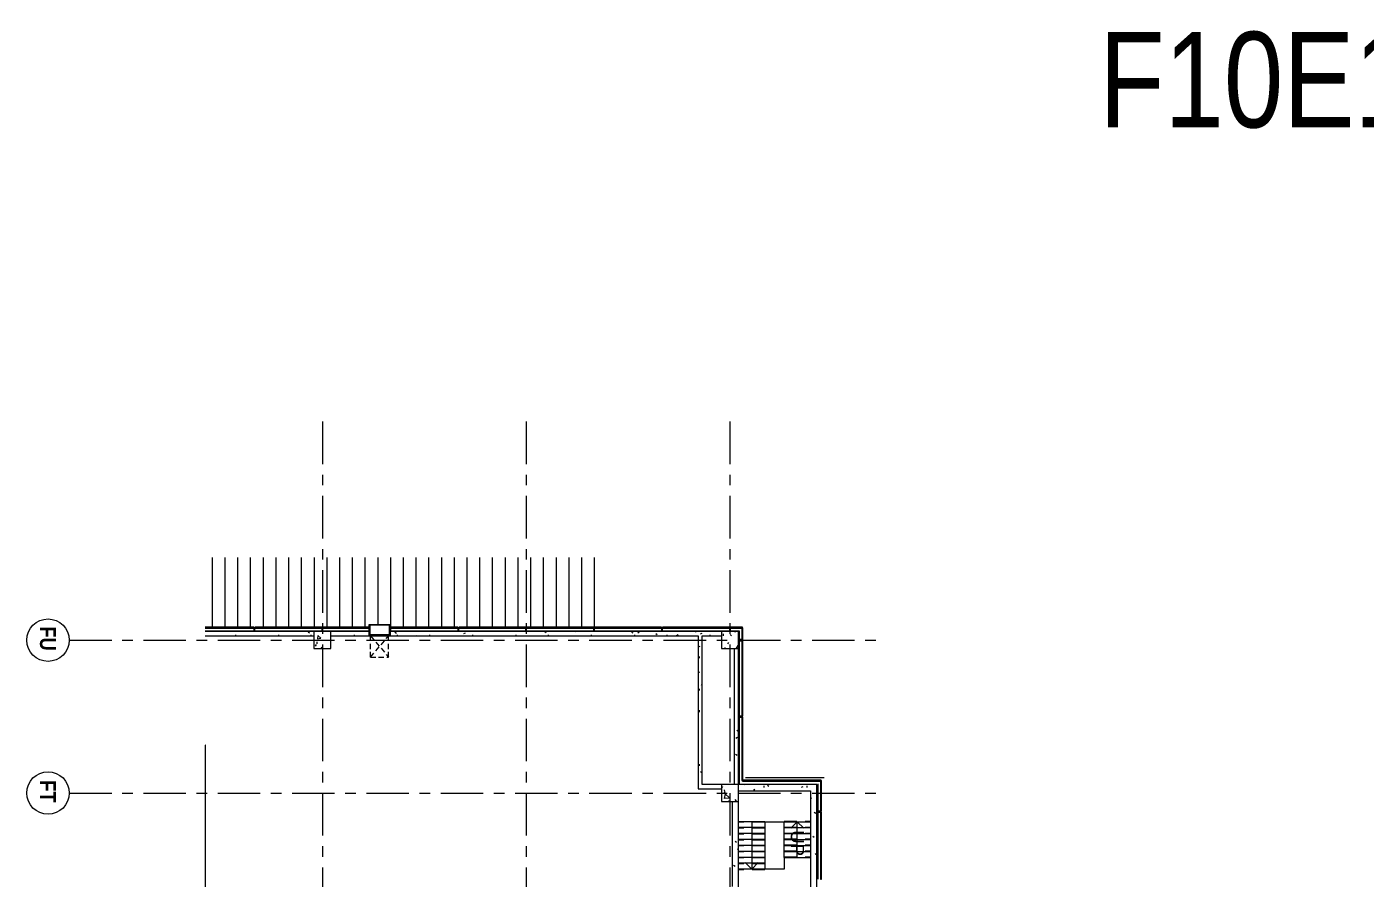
# Model space of a CAD drawing. Header units: millimetres. Extents: x 1188965 to 1321470, y -239044 to -56672.
# Drawn here: x 1188965 to 1252063, y -101514 to -61364 of the extents above; entities that cross this region are included whole.
import ezdxf

# ---------------------------------------------------------------- set-up
doc = ezdxf.new("R2010")
doc.units = ezdxf.units.MM
for name, pattern in [('Access Line', [382.3, 250, -132.3]), ('Centre', [7937.5, 1587.5, -1190.625, 3968.75, -1190.625]), ('Demolished', [1785.9375, 1190.625, -595.3125]), ('IDA - Grid Line', [3500, 2000, -500, 500, -500]), ('Overhead', [992.1875, 595.3125, -396.875])]:
    doc.linetypes.add(name, pattern=pattern)
doc.layers.get('0').update_dxf_attribs({"color": 2})
for name, color, linetype, lineweight in [('A-_ANOTGRID_E', 7, 'Continuous', 9), ('A-_CLAD----_E', 7, 'Continuous', 9), ('A-_CLAD----_E1', 7, 'Continuous', 9), ('A-_ROOFPATT_H', 7, 'Continuous', 9), ('A-_STRC----_E', 7, 'Continuous', 9), ('A-_WALL----_E', 7, 'Continuous', 9), ('A-_WALL----_H', 7, 'Continuous', 9), ('A-_WIND----_E', 7, 'Continuous', 9), ('A-COLN----_E', 7, 'Continuous', 9), ('A-COLN----_E1', 7, 'Continuous', 9), ('Stair Paths', 7, 'Continuous', 9), ('Up Arrows', 7, 'Continuous', 9)]:
    doc.layers.add(name, color=color, linetype=linetype, lineweight=lineweight)
doc.layers.add('A-_ROOF----_E', color=7, linetype='Demolished', lineweight=9, true_color=0xffcc00)
doc.styles.add('Arial', font='arial.ttf', dxfattribs={"height": 625})
doc.styles.add('Arial Narrow_B', font='ARIALNB.TTF', dxfattribs={"height": 750})
doc.styles.add('Site Area', font='arial.ttf', dxfattribs={"width": 0.8})
pattern_1 = [(50, (0.0002, 0.0003), (1821.8403, -159.3907), [190.5, -2095.5]), (355, (0.0002, 0.0003), (-352.428, 1910.5674), [152.4, -1676.4]), (100.451, (151.8, -13.3), (1469.4262, 1751.166), [161.9, -1780.901]), (46.184, (0.0002, 508), (2710.791, -420.428), [285.75, -3143.25]), (96.636, (226, 473), (2374.0256, 2474.276), [242.85, -2671.351]), (351.184, (0.0002, 508), (2374.05, 2474.2525), [228.6, -2514.6]), (21, (254, 381), (1516.1442, -1022.6516), [190.5, -2095.5]), (326, (254, 381), (618.021, 1841.8805), [152.4, -1676.4]), (71.451, (380.3, 295.8), (2134.1713, 819.2124), [161.9, -1780.901]), (37.5, (0.0002, 0.0003), (30.88603, 845.5504), [83.82, -1572.26, 83.82, -3300.73]), (37.5, (0.0002, 0.0003), (30.88603, 845.5504), [-1739.9, -1617.98, 83.82, -1598.93]), (7.5, (0.0002, 0.0003), (668.1966, 1001.80575), [83.82, -886.46, 83.82, -2175.51]), (7.5, (0.0002, 0.0003), (668.1966, 1001.80575), [-1054.1, -1534.16, 83.82, -557.53]), (327.5, (-566.4, 0.0003), (1355.9093, -57.2896), [83.82, -551.18, 83.82, -4526.28]), (327.5, (-566.4, 0.0003), (1355.9093, -57.2896), [-718.82, -1897.38, 83.82, -2545.08]), (317.5, (-820.4, 0.0003), (1481.2932, 254.2664), [83.82, -741.68, 83.82, -3098.8]), (317.5, (-820.4, 0.0003), (1481.2932, 254.2664), [-909.32, -1231.9, 83.82, -1783.08])]

# ---------------------------------------------------------------- blocks, each defined once
blk = doc.blocks.new('1659_F10N-PROBE_A_XF10N_R25_rvt-1-PH1 LEVEL 2 - WWTP')
at = {"layer": 'A-_WALL----_H', "true_color": 0xd4d4d4}
h = blk.add_hatch(dxfattribs=at)
h.set_pattern_fill('FP_55', color=254, style=0, pattern_type=2)
h.set_pattern_definition([(0, (0, 0), (2032, 508), [83.82, -1440.18, 83.82, -1440.18, -8128]), (0, (0, 0), (2032, 508), [-3048, 83.82, -2964.18, 83.82, -1440.18, -3556]), (0, (0, 0), (2032, 508), [-7620, 83.82, -932.18, 83.82, -2456.18]), (120, (762, 254), (-1455.9409, 1505.76362), [83.82, -1440.18, 83.82, -1440.18, -8128]), (120, (762, 254), (-1455.9409, 1505.76362), [-3048, 83.82, -2964.18, 83.82, -1440.18, -3556]), (120, (762, 254), (-1455.9409, 1505.76362), [-7620, 83.82, -932.18, 83.82, -2456.18]), (240, (1016, 1270), (-576.0591, -2013.76362), [83.82, -1440.18, 83.82, -1440.18, -8128]), (240, (1016, 1270), (-576.0591, -2013.76362), [-3048, 83.82, -2964.18, 83.82, -1440.18, -3556]), (240, (1016, 1270), (-576.0591, -2013.76362), [-7620, 83.82, -932.18, 83.82, -2456.18])])
h.paths.add_polyline_path([(837307, 300829), (837507, 300829), (837507, 300856), (837307, 300856)])
at = {"layer": 'A-COLN----_E1'}
h = blk.add_hatch(dxfattribs=at)
h.set_pattern_fill('FP_20', color=252, angle=90, style=0, pattern_type=2)
h.set_pattern_definition(pattern_1)
h.paths.add_polyline_path([(832757, 325156), (832757, 325956), (831957, 325956), (831957, 325156)])
h = blk.add_hatch(dxfattribs=at)
h.set_pattern_fill('FP_19', color=252, angle=90, style=0, pattern_type=2)
h.set_pattern_definition(pattern_1)
h.paths.add_polyline_path([(839957, 325156), (839957, 325956), (839157, 325956), (839157, 325156)])
h = blk.add_hatch(dxfattribs=at)
h.set_pattern_fill('FP_21', color=252, angle=90, style=0, pattern_type=2)
h.set_pattern_definition([(50, (0.0002, 0.0003), (1821.8403, -159.3907), [190.5, -2095.5]), (355, (0.0002, 0.0003), (-352.428, 1910.5674), [152.4, -1676.4]), (100.451, (151.8, -13.3), (1469.4262, 1751.166), [161.9, -1780.901]), (46.184, (0.0002, 508), (2710.791, -420.428), [285.75, -3143.25]), (96.636, (226, 473), (2374.0256, 2474.276), [242.85, -2671.351]), (351.184, (0.0002, 508), (2374.05, 2474.2525), [228.6, -2514.6]), (21, (254, 381), (1516.1442, -1022.6516), [190.5, -2095.5]), (326, (254, 381), (618.021, 1841.8805), [152.4, -1676.4]), (71.451, (380.3, 295.8), (2134.1713, 819.2124), [161.9, -1780.901]), (37.5, (0.0002, 0.0003), (30.88603, 845.5504), [83.82, -1572.26, 83.82, -3300.73]), (37.5, (0.0002, 0.0003), (30.88603, 845.5504), [-1739.9, -1617.98, 83.82, -1598.93]), (7.5, (0.0002, 0.0003), (668.1966, 1001.80575), [83.82, -886.46, 83.82, -2175.51]), (7.5, (0.0002, 0.0003), (668.1966, 1001.80575), [-1054.1, -1534.16, 83.82, -557.53]), (327.5, (-566.4, 0.0003), (1355.9093, -57.2896), [83.82, -551.18, 83.82, -4526.28]), (327.5, (-566.4, 0.0003), (1355.9093, -57.2896), [-718.82, -1897.38, 83.82, -2545.08]), (317.5, (-820.4, 0.0003), (1481.2932, 254.2664), [83.82, -741.68, 83.82, -3098.8]), (317.5, (-820.4, 0.0003), (1481.2932, 254.2664), [-909.32, -1231.9, 83.82, -1783.08])])
h.paths.add_polyline_path([(832757, 305956), (832757, 306756), (831957, 306756), (831957, 305956)])
at = {"layer": 'A-_ANOTGRID_E', "color": 252, "linetype": 'IDA - Grid Line'}
for p, q in [((832357, 294432), (832357, 332853)), ((839557, 294432), (839557, 332853)), ((822064, 325556), (979147, 325556)), ((822064, 315956), (979147, 315956)), ((822064, 306356), (979147, 306356))]:
    blk.add_line(p, q, dxfattribs=at)
at = {"layer": 'A-_ANOTGRID_E', "color": 252}
for centre in [(832357, 293432), (839557, 293432)]:
    blk.add_circle(centre, 1000, dxfattribs=at)
at = {"layer": 'A-_CLAD----_E', "color": 252}
for p, q in [((838947, 329841), (838947, 326141)), ((838997, 329841), (838947, 329841)), ((840417, 329866), (838972, 329866)), ((838972, 329866), (838972, 329816)), ((838972, 329816), (840417, 329816)), ((838997, 326141), (838997, 329841)), ((840417, 329816), (840417, 329866)), ((843617, 329866), (840467, 329866)), ((840467, 329866), (840467, 329816)), ((840467, 329816), (843617, 329816)), ((843617, 329816), (843617, 329866)), ((831747, 326141), (831747, 325581)), ((831797, 326141), (831747, 326141)), ((832332, 326166), (831772, 326166)), ((831772, 326166), (831772, 326116)), ((831772, 326116), (832332, 326116)), ((831797, 325581), (831797, 326141)), ((832332, 326116), (832332, 326166)), ((835932, 326166), (832382, 326166)), ((832382, 326166), (832382, 326116)), ((832382, 326116), (835932, 326116)), ((835932, 326116), (835932, 326166)), ((838972, 326166), (835982, 326166)), ((835982, 326166), (835982, 326116)), ((835982, 326116), (838972, 326116)), ((838947, 326141), (838997, 326141)), ((838972, 326116), (838972, 326166)), ((831747, 325581), (831797, 325581)), ((831747, 325531), (831747, 322381)), ((831797, 325531), (831747, 325531)), ((831797, 322381), (831797, 325531)), ((831747, 322381), (831797, 322381)), ((831747, 322331), (831747, 319181)), ((831797, 322331), (831747, 322331)), ((831797, 319181), (831797, 322331)), ((831747, 319181), (831797, 319181)), ((831747, 319131), (831747, 315981)), ((831797, 319131), (831747, 319131)), ((831797, 315981), (831797, 319131)), ((831747, 315981), (831797, 315981)), ((831747, 315931), (831747, 312781)), ((831797, 315931), (831747, 315931)), ((831797, 312781), (831797, 315931)), ((831747, 312781), (831797, 312781)), ((831747, 312731), (831747, 309581)), ((831797, 312731), (831747, 312731)), ((831797, 309581), (831797, 312731)), ((831747, 309581), (831797, 309581)), ((831747, 309531), (831747, 309551)), ((831747, 309551), (831797, 309551)), ((831797, 309531), (831747, 309531)), ((831797, 309551), (831797, 309531)), ((831747, 308551), (831747, 306381)), ((831797, 308551), (831747, 308551)), ((831797, 306381), (831797, 308551)), ((831747, 306381), (831797, 306381)), ((831747, 306331), (831747, 303181)), ((831797, 306331), (831747, 306331)), ((831797, 303181), (831797, 306331)), ((831747, 303181), (831797, 303181)), ((831747, 303131), (831747, 300829)), ((831797, 303131), (831747, 303131)), ((831797, 300829), (831797, 303131))]:
    blk.add_line(p, q, dxfattribs=at)
at = {"layer": 'A-_CLAD----_E1', "color": 252}
for p, q in [((838822, 326291), (838822, 329991)), ((839122, 329691), (840417, 329691)), ((840467, 329691), (843617, 329691)), ((831922, 325581), (831922, 325991)), ((831922, 325991), (832332, 325991)), ((832382, 325991), (835932, 325991)), ((835982, 325991), (839122, 325991)), ((831922, 322381), (831922, 325531)), ((831922, 319181), (831922, 322331)), ((831922, 315981), (831922, 319131)), ((831922, 312781), (831922, 315931)), ((831922, 309581), (831922, 312731)), ((831922, 306381), (831922, 308551)), ((831922, 303181), (831922, 306331)), ((831922, 300829), (831922, 303131))]:
    blk.add_line(p, q, dxfattribs=at)
at = {"layer": 'A-_CLAD----_E1', "color": 252, "extrusion": (0, 0, -1)}
for p, q in [((840417, 329841), (840417, 329691)), ((840467, 329841), (840417, 329841)), ((840417, 329691), (840467, 329691)), ((840467, 329691), (840467, 329841)), ((832332, 326141), (832332, 325991)), ((832382, 326141), (832332, 326141)), ((832332, 325991), (832382, 325991)), ((832382, 325991), (832382, 326141)), ((835932, 326141), (835932, 325991)), ((835982, 326141), (835932, 326141)), ((835932, 325991), (835982, 325991)), ((835982, 325991), (835982, 326141)), ((831922, 325581), (831772, 325581)), ((831772, 325581), (831772, 325531)), ((831772, 325531), (831922, 325531)), ((831922, 325531), (831922, 325581)), ((831922, 322381), (831772, 322381)), ((831772, 322381), (831772, 322331)), ((831772, 322331), (831922, 322331)), ((831922, 322331), (831922, 322381)), ((831922, 319181), (831772, 319181)), ((831772, 319181), (831772, 319131)), ((831772, 319131), (831922, 319131)), ((831922, 319131), (831922, 319181)), ((831922, 315981), (831772, 315981)), ((831772, 315981), (831772, 315931)), ((831772, 315931), (831922, 315931)), ((831922, 315931), (831922, 315981)), ((831922, 312781), (831772, 312781)), ((831772, 312781), (831772, 312731)), ((831772, 312731), (831922, 312731)), ((831922, 312731), (831922, 312781)), ((831922, 309581), (831772, 309581)), ((831772, 309581), (831772, 309531)), ((831772, 309531), (831922, 309531)), ((831922, 309531), (831922, 309581)), ((831922, 306381), (831772, 306381)), ((831772, 306381), (831772, 306331)), ((831772, 306331), (831922, 306331)), ((831922, 306331), (831922, 306381)), ((831922, 303181), (831772, 303181)), ((831772, 303181), (831772, 303131)), ((831772, 303131), (831922, 303131)), ((831922, 303131), (831922, 303181))]:
    blk.add_line(p, q, dxfattribs=at)
at = {"layer": 'A-_ROOF----_E', "color": 252, "linetype": 'Continuous'}
blk.add_line((828462, 319156), (831772, 319156), dxfattribs=at)
at = {"layer": 'A-_ROOFPATT_H', "color": 252, "linetype": 'Continuous'}
for p, q in [((828462, 318563), (831747, 318563)), ((828462, 317963), (831747, 317963)), ((828462, 317363), (831747, 317363)), ((828462, 316763), (831747, 316763)), ((828462, 316163), (831747, 316163)), ((828462, 315563), (831747, 315563)), ((828462, 314963), (831747, 314963)), ((828462, 314363), (831747, 314363)), ((828462, 313763), (831747, 313763)), ((828462, 313163), (831747, 313163)), ((828462, 312563), (831747, 312563)), ((828462, 311963), (831747, 311963)), ((828462, 311363), (831747, 311363)), ((828462, 310763), (831747, 310763)), ((828462, 310163), (831747, 310163)), ((828462, 309563), (831772, 309563)), ((828462, 308963), (831632, 308963)), ((828462, 308363), (831747, 308363)), ((828462, 307763), (831747, 307763)), ((828462, 307163), (831747, 307163)), ((828462, 306563), (831747, 306563)), ((828462, 305963), (831747, 305963)), ((828462, 305363), (831747, 305363)), ((828462, 304763), (831747, 304763)), ((828462, 304163), (831747, 304163)), ((828462, 303563), (831747, 303563)), ((828462, 302963), (831747, 302963)), ((828462, 302363), (831747, 302363)), ((828462, 301763), (831747, 301763)), ((828462, 301163), (831747, 301163))]:
    blk.add_line(p, q, dxfattribs=at)
at = {"layer": 'A-_STRC----_E', "color": 252, "linetype": 'Overhead'}
for p, q in [((840882, 328106), (840882, 329356)), ((841162, 328106), (841162, 329356)), ((841442, 328106), (841442, 329356)), ((841722, 328106), (841722, 329356)), ((842002, 328106), (842002, 329356)), ((842282, 328106), (842282, 329356)), ((842562, 328106), (842562, 329356)), ((840932, 327206), (840932, 325956)), ((841212, 327206), (841212, 325956)), ((841492, 327206), (841492, 325956)), ((841772, 327206), (841772, 325956)), ((842052, 327206), (842052, 325956)), ((842332, 327206), (842332, 325956)), ((842612, 327206), (842612, 325956)), ((842892, 327206), (842892, 325956)), ((843172, 327206), (843172, 325956))]:
    blk.add_line(p, q, dxfattribs=at)
at = {"layer": 'A-_STRC----_E', "color": 252}
for p, q in [((840907, 328106), (840907, 329356)), ((841187, 328106), (841187, 329356)), ((841467, 328106), (841467, 329356)), ((841747, 328106), (841747, 329356)), ((842027, 328106), (842027, 329356)), ((842307, 328106), (842307, 329356)), ((842587, 328106), (842587, 329356)), ((840907, 327206), (840907, 328106)), ((841187, 328106), (840907, 328106)), ((841467, 328106), (841187, 328106)), ((841747, 328106), (841467, 328106)), ((842027, 328106), (841747, 328106)), ((842307, 328106), (842027, 328106)), ((842587, 328106), (842307, 328106)), ((842587, 328106), (843147, 328106)), ((843147, 328106), (843147, 327206)), ((840907, 327206), (840907, 325956)), ((840907, 327206), (841187, 327206)), ((841187, 327206), (841467, 327206)), ((841187, 327206), (841187, 325956)), ((841467, 327206), (841747, 327206)), ((841467, 327206), (841467, 325956)), ((841747, 327206), (842027, 327206)), ((841747, 327206), (841747, 325956)), ((842027, 327206), (842307, 327206)), ((842027, 327206), (842027, 325956)), ((842307, 327206), (842587, 327206)), ((842307, 327206), (842307, 325956)), ((842587, 327206), (842867, 327206)), ((842587, 327206), (842587, 325956)), ((842867, 327206), (843147, 327206)), ((842867, 327206), (842867, 325956)), ((843147, 327206), (843147, 325956))]:
    blk.add_line(p, q, dxfattribs=at)
at = {"layer": 'A-_WALL----_E', "color": 252}
for p, q in [((846357, 329656), (839157, 329656)), ((839157, 329656), (839157, 329356)), ((839157, 329356), (839157, 325956)), ((839457, 329356), (846357, 329356)), ((839457, 325956), (839457, 329356)), ((839157, 325956), (832757, 325956)), ((832757, 325756), (839157, 325756)), ((844882, 325956), (839957, 325956)), ((839957, 325656), (843957, 325656)), ((831957, 325156), (831957, 309551)), ((832157, 324256), (832157, 325156)), ((839157, 325156), (839157, 324256)), ((839357, 324256), (839357, 325156)), ((839157, 324256), (832157, 324256)), ((832157, 309551), (832157, 324056)), ((832157, 324056), (839357, 324056)), ((839357, 324056), (839357, 324256)), ((831957, 309551), (832157, 309551)), ((831957, 308554), (831957, 306756)), ((832157, 308554), (831957, 308554)), ((832157, 306756), (832157, 308554)), ((831957, 305956), (831957, 300829)), ((832157, 300829), (832157, 305956)), ((837507, 300856), (837307, 300856)), ((837307, 300856), (837307, 300829)), ((846357, 300856), (837507, 300856))]:
    blk.add_line(p, q, dxfattribs=at)
at = {"layer": 'A-_WALL----_H', "color": 252, "linetype": 'Continuous'}
for p, q in [((839821, 329410), (839789, 329356)), ((840515, 329596), (840473, 329524)), ((841648, 329528), (841606, 329455)), ((842436, 329576), (842394, 329648)), ((843570, 329644), (843563, 329656)), ((839216, 329184), (839300, 329184)), ((839288, 328932), (839246, 329004)), ((839245, 327396), (839203, 327324)), ((839216, 327152), (839300, 327152)), ((839176, 326263), (839157, 326229)), ((839425, 326664), (839383, 326736)), ((835961, 325773), (835951, 325756)), ((836653, 325956), (836613, 325886)), ((836971, 325834), (836929, 325906)), ((837789, 325891), (837747, 325818)), ((841884, 325872), (841842, 325800)), ((842200, 325920), (842180, 325956)), ((843018, 325804), (842976, 325732)), ((832104, 324612), (832157, 324612)), ((831983, 323963), (831957, 323918)), ((832063, 324174), (832022, 324246)), ((832677, 324149), (832635, 324077)), ((832718, 324056), (832715, 324060)), ((833120, 324104), (833204, 324104)), ((833891, 324056), (833849, 324128)), ((834499, 324256), (834463, 324194)), ((834644, 324104), (834728, 324104)), ((835660, 324104), (835744, 324104)), ((836824, 324056), (836811, 324079)), ((838200, 324104), (838284, 324104)), ((838600, 324249), (838558, 324176)), ((832131, 323040), (832090, 323112)), ((832104, 322580), (832157, 322580)), ((832101, 322135), (832059, 322063)), ((832014, 321212), (831972, 321285)), ((832033, 321001), (831991, 320929)), ((832104, 321056), (832157, 321056)), ((832104, 319024), (832157, 319024)), ((831964, 318250), (831957, 318262)), ((832015, 316906), (831973, 316833)), ((832104, 316992), (832157, 316992)), ((832104, 315468), (832157, 315468)), ((832050, 313021), (832008, 313093)), ((832104, 313436), (832157, 313436)), ((832104, 311404), (832157, 311404)), ((832157, 310803), (832144, 310826)), ((832046, 309849), (832004, 309776)), ((832104, 309880), (832157, 309880)), ((832104, 307848), (832157, 307848)), ((832028, 305753), (831986, 305680)), ((832104, 305816), (832157, 305816)), ((832104, 304292), (832157, 304292)), ((832104, 302260), (832157, 302260)), ((840346, 300856), (840345, 300854)), ((841519, 300856), (841503, 300829))]:
    blk.add_line(p, q, dxfattribs=at)
at = {"layer": 'A-_WIND----_E', "color": 252}
for p, q in [((832107, 309551), (831632, 309551)), ((831632, 309551), (831632, 309501)), ((831632, 309501), (832107, 309501)), ((831632, 309501), (831632, 308601)), ((832157, 309551), (832107, 309551)), ((832107, 309551), (832107, 309501)), ((832107, 309501), (832107, 309551)), ((832107, 309501), (832122, 309501)), ((832107, 309501), (832107, 308601)), ((832107, 308601), (832107, 309501)), ((832157, 309501), (832122, 309501)), ((832122, 309501), (832122, 309451)), ((832122, 309451), (832122, 308651)), ((832122, 309451), (832157, 309451)), ((832136, 309451), (832136, 308651)), ((832144, 309451), (832136, 309451)), ((832144, 308651), (832144, 309451)), ((832157, 309501), (832157, 309551)), ((832157, 309451), (832157, 309501)), ((832157, 308651), (832157, 309451)), ((832107, 308601), (831632, 308601)), ((831632, 308601), (831632, 308551)), ((832122, 308601), (832107, 308601)), ((832107, 308601), (832107, 308551)), ((832107, 308551), (832107, 308601)), ((832157, 308651), (832122, 308651)), ((832122, 308651), (832122, 308601)), ((832122, 308601), (832157, 308601)), ((832136, 308651), (832144, 308651)), ((832157, 308601), (832157, 308651)), ((832157, 308551), (832157, 308601)), ((831632, 308551), (832107, 308551)), ((832107, 308551), (832157, 308551))]:
    blk.add_line(p, q, dxfattribs=at)
at = {"layer": 'A-_WIND----_E', "color": 252, "linetype": 'Centre'}
for p, q in [((831632, 308551), (831632, 309551)), ((831632, 308972), (831632, 308656))]:
    blk.add_line(p, q, dxfattribs=at)
at = {"layer": 'A-_WIND----_E', "color": 252, "linetype": 'Access Line'}
for p, q in [((833157, 309476), (832157, 309476)), ((832157, 308626), (833157, 309476)), ((833157, 308626), (832157, 309476)), ((833157, 308626), (833157, 309476)), ((833157, 308626), (832157, 308626))]:
    blk.add_line(p, q, dxfattribs=at)
at = {"layer": 'A-COLN----_E', "color": 252}
for p, q in [((831957, 325956), (831957, 325156)), ((832757, 325956), (831957, 325956)), ((832757, 325156), (832757, 325956)), ((839157, 325956), (839157, 325156)), ((839957, 325956), (839157, 325956)), ((839957, 325156), (839957, 325956)), ((831957, 325156), (832757, 325156)), ((839157, 325156), (839957, 325156)), ((831957, 306756), (831957, 305956)), ((832757, 306756), (831957, 306756)), ((832757, 305956), (832757, 306756)), ((831957, 305956), (832757, 305956))]:
    blk.add_line(p, q, dxfattribs=at)
at = {"layer": 'Up Arrows', "color": 252}
for p, q in [((840907, 328731), (841220, 329044)), ((841187, 328731), (840907, 328731)), ((840907, 328731), (841220, 328419)), ((841467, 328731), (841187, 328731)), ((841747, 328731), (841467, 328731)), ((842027, 328731), (841747, 328731)), ((842307, 328731), (842027, 328731)), ((842587, 328731), (842307, 328731)), ((843147, 326581), (842835, 326894)), ((840907, 326581), (841187, 326581)), ((841187, 326581), (841467, 326581)), ((841467, 326581), (841747, 326581)), ((841747, 326581), (842027, 326581)), ((842027, 326581), (842307, 326581)), ((842307, 326581), (842587, 326581)), ((842587, 326581), (842867, 326581)), ((843147, 326581), (842835, 326269)), ((842867, 326581), (843147, 326581))]:
    blk.add_line(p, q, dxfattribs=at)
at = {"layer": 'A-_ANOTGRID_E', "color": 252, "style": 'Arial Narrow_B'}
for s, p in [('FU', (831706, 293054)), ('FT', (838956, 293054))]:
    blk.add_text(s, height=750, dxfattribs=at).set_placement(p)
at = {"layer": 'Stair Paths', "color": 252, "style": 'Arial'}
blk.add_text('UP', height=625, dxfattribs=at).set_placement((841312, 328427))

msp = doc.modelspace()

# ---------------------------------------------------------------- block references
at = {"lineweight": 5, "rotation": 270}
msp.add_blockref('1659_F10N-PROBE_A_XF10N_R25_rvt-1-PH1 LEVEL 2 - WWTP', (896532.219, 742102.734), dxfattribs=at)

# ---------------------------------------------------------------- texts
at = {"color": 252, "lineweight": 53, "insert": (1239491.277, -61603.338), "char_height": 4500, "attachment_point": 1, "style": 'Site Area'}
msp.add_mtext_dynamic_manual_height_columns('F10E1-L40, Facility, H=6M', width=101783.41053, gutter_width=24254.764, heights=[0], dxfattribs=at)

doc.saveas('drawing.dxf')
